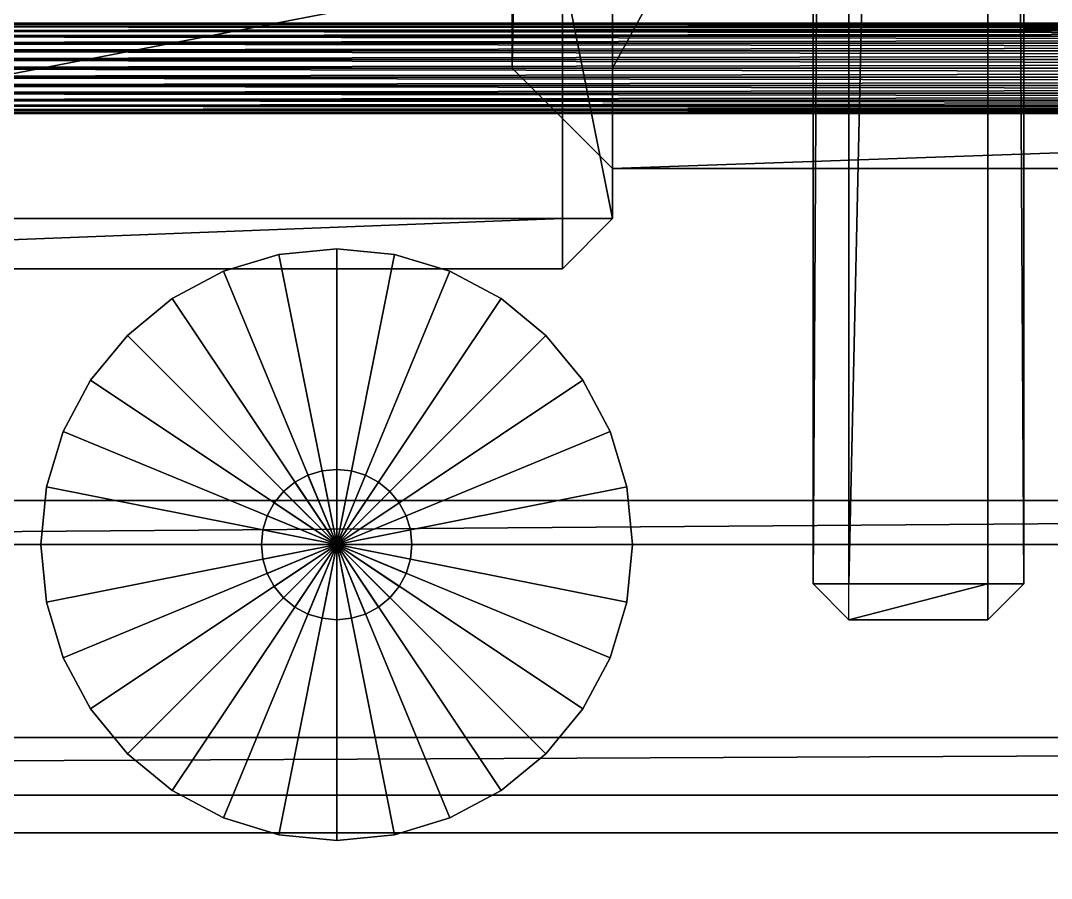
# Model space of a CAD drawing. Header units: millimetres. Extents: x -18 to 4450, y -985 to 970.
# Drawn here: x 2412 to 2617.5, y -681.6 to -510.5 of the extents above; entities that cross this region are included whole.
import ezdxf

# ---------------------------------------------------------------- set-up
doc = ezdxf.new("R2010")
doc.units = ezdxf.units.MM
for name, color, linetype in [('as_fitted_routes__j40_rt_014_rear_body_tail_fuel_sender_loom_rear_body_tail_fuel_sender_loom', 1, 'CONTINUOUS'), ('body__floor_cross_pressing_5', 40, 'CONTINUOUS'), ('body__floor_pan', 40, 'CONTINUOUS'), ('body__left_rocker_sill', 40, 'CONTINUOUS'), ('body__rear_load_floor', 40, 'CONTINUOUS'), ('chassis__left_body_mount_center_bolt_4', 9, 'CONTINUOUS'), ('chassis__left_body_mount_outrigger_4', 251, 'CONTINUOUS'), ('chassis__left_body_mount_rubber_biscuit_4', 250, 'CONTINUOUS'), ('hard_top__white_hardtop_crowned_roof_skin', 7, 'CONTINUOUS'), ('hard_top__white_hardtop_roof', 7, 'CONTINUOUS'), ('interior__rear_bench_base', 30, 'CONTINUOUS')]:
    doc.layers.add(name, color=color, linetype=linetype)

msp = doc.modelspace()

# ---------------------------------------------------------------- linework, layer by layer
at = {"layer": 'as_fitted_routes__j40_rt_014_rear_body_tail_fuel_sender_loom_rear_body_tail_fuel_sender_loom'}
for points in [[(2255.000114, -510.999978, 699.999988), (3414.999962, -510.999978, 699.999988), (3414.999962, -511.17295, 701.755822)], [(2255.000114, -510.999978, 699.999988), (3414.999962, -511.17295, 701.755822), (2255.000114, -511.17295, 701.755822)], [(2255.000114, -511.17295, 698.244214), (3414.999962, -511.17295, 698.244214), (3414.999962, -510.999978, 699.999988)], [(2255.000114, -511.17295, 698.244214), (3414.999962, -510.999978, 699.999988), (2255.000114, -510.999978, 699.999988)], [(2255.000114, -511.17295, 701.755822), (3414.999962, -511.17295, 701.755822), (3414.999962, -511.685073, 703.444123)], [(2255.000114, -511.17295, 701.755822), (3414.999962, -511.685073, 703.444123), (2255.000114, -511.685073, 703.444123)], [(2255.000114, -511.685073, 696.555853), (3414.999962, -511.685073, 696.555853), (3414.999962, -511.17295, 698.244214)], [(2255.000114, -511.685073, 696.555853), (3414.999962, -511.17295, 698.244214), (2255.000114, -511.17295, 698.244214)], [(2255.000114, -511.685073, 703.444123), (3414.999962, -511.685073, 703.444123), (3414.999962, -512.516797, 705.000103)], [(2255.000114, -511.685073, 703.444123), (3414.999962, -512.516797, 705.000103), (2255.000114, -512.516797, 705.000103)], [(2255.000114, -512.516797, 694.999874), (3414.999962, -512.516797, 694.999874), (3414.999962, -511.685073, 696.555853)], [(2255.000114, -512.516797, 694.999874), (3414.999962, -511.685073, 696.555853), (2255.000114, -511.685073, 696.555853)], [(2255.000114, -512.516797, 705.000103), (3414.999962, -512.516797, 705.000103), (3414.999962, -513.636053, 706.363976)], [(2255.000114, -512.516797, 705.000103), (3414.999962, -513.636053, 706.363976), (2255.000114, -513.636053, 706.363976)], [(2255.000114, -513.636053, 693.63606), (3414.999962, -513.636053, 693.63606), (3414.999962, -512.516797, 694.999874)], [(2255.000114, -513.636053, 693.63606), (3414.999962, -512.516797, 694.999874), (2255.000114, -512.516797, 694.999874)], [(2255.000114, -513.636053, 706.363976), (3414.999962, -513.636053, 706.363976), (3414.999962, -514.999866, 707.483232)], [(2255.000114, -513.636053, 706.363976), (3414.999962, -514.999866, 707.483232), (2255.000114, -514.999866, 707.483232)], [(2255.000114, -514.999866, 692.516744), (3414.999962, -514.999866, 692.516744), (3414.999962, -513.636053, 693.63606)], [(2255.000114, -514.999866, 692.516744), (3414.999962, -513.636053, 693.63606), (2255.000114, -513.636053, 693.63606)], [(2255.000114, -514.999866, 707.483232), (3414.999962, -514.999866, 707.483232), (3414.999962, -516.555846, 708.314896)], [(2255.000114, -514.999866, 707.483232), (3414.999962, -516.555846, 708.314896), (2255.000114, -516.555846, 708.314896)], [(2255.000114, -516.555846, 691.685081), (3414.999962, -516.555846, 691.685081), (3414.999962, -514.999866, 692.516744)], [(2255.000114, -516.555846, 691.685081), (3414.999962, -514.999866, 692.516744), (2255.000114, -514.999866, 692.516744)], [(2255.000114, -516.555846, 708.314896), (3414.999962, -516.555846, 708.314896), (3414.999962, -518.244207, 708.827078)], [(2255.000114, -516.555846, 708.314896), (3414.999962, -518.244207, 708.827078), (2255.000114, -518.244207, 708.827078)], [(2255.000114, -518.244207, 691.172957), (3414.999962, -518.244207, 691.172957), (3414.999962, -516.555846, 691.685081)], [(2255.000114, -518.244207, 691.172957), (3414.999962, -516.555846, 691.685081), (2255.000114, -516.555846, 691.685081)], [(2255.000114, -518.244207, 708.827078), (3414.999962, -518.244207, 708.827078), (3414.999962, -519.999981, 708.999991)], [(2255.000114, -518.244207, 708.827078), (3414.999962, -519.999981, 708.999991), (2255.000114, -519.999981, 708.999991)], [(2255.000114, -519.999981, 690.999985), (3414.999962, -519.999981, 690.999985), (3414.999962, -518.244207, 691.172957)], [(2255.000114, -519.999981, 690.999985), (3414.999962, -518.244207, 691.172957), (2255.000114, -518.244207, 691.172957)], [(2255.000114, -519.999981, 708.999991), (3414.999962, -519.999981, 708.999991), (3414.999962, -521.755815, 708.827078)], [(2255.000114, -519.999981, 708.999991), (3414.999962, -521.755815, 708.827078), (2255.000114, -521.755815, 708.827078)], [(2255.000114, -521.755815, 691.172957), (3414.999962, -521.755815, 691.172957), (3414.999962, -519.999981, 690.999985)], [(2255.000114, -521.755815, 691.172957), (3414.999962, -519.999981, 690.999985), (2255.000114, -519.999981, 690.999985)], [(2255.000114, -521.755815, 708.827078), (3414.999962, -521.755815, 708.827078), (3414.999962, -523.444176, 708.314896)], [(2255.000114, -521.755815, 708.827078), (3414.999962, -523.444176, 708.314896), (2255.000114, -523.444176, 708.314896)], [(2255.000114, -523.444176, 691.685081), (3414.999962, -523.444176, 691.685081), (3414.999962, -521.755815, 691.172957)], [(2255.000114, -523.444176, 691.685081), (3414.999962, -521.755815, 691.172957), (2255.000114, -521.755815, 691.172957)], [(2255.000114, -523.444176, 708.314896), (3414.999962, -523.444176, 708.314896), (3414.999962, -525.000155, 707.483232)], [(2255.000114, -523.444176, 708.314896), (3414.999962, -525.000155, 707.483232), (2255.000114, -525.000155, 707.483232)], [(2255.000114, -525.000155, 692.516744), (3414.999962, -525.000155, 692.516744), (3414.999962, -523.444176, 691.685081)], [(2255.000114, -525.000155, 692.516744), (3414.999962, -523.444176, 691.685081), (2255.000114, -523.444176, 691.685081)], [(2255.000114, -525.000155, 707.483232), (3414.999962, -525.000155, 707.483232), (3414.999962, -526.363969, 706.363976)], [(2255.000114, -525.000155, 707.483232), (3414.999962, -526.363969, 706.363976), (2255.000114, -526.363969, 706.363976)], [(2255.000114, -526.363969, 693.63606), (3414.999962, -526.363969, 693.63606), (3414.999962, -525.000155, 692.516744)], [(2255.000114, -526.363969, 693.63606), (3414.999962, -525.000155, 692.516744), (2255.000114, -525.000155, 692.516744)], [(2255.000114, -526.363969, 706.363976), (3414.999962, -526.363969, 706.363976), (3414.999962, -527.483225, 705.000103)], [(2255.000114, -526.363969, 706.363976), (3414.999962, -527.483225, 705.000103), (2255.000114, -527.483225, 705.000103)], [(2255.000114, -527.483225, 694.999874), (3414.999962, -527.483225, 694.999874), (3414.999962, -526.363969, 693.63606)], [(2255.000114, -527.483225, 694.999874), (3414.999962, -526.363969, 693.63606), (2255.000114, -526.363969, 693.63606)], [(2255.000114, -527.483225, 705.000103), (3414.999962, -527.483225, 705.000103), (3414.999962, -528.314888, 703.444123)], [(2255.000114, -527.483225, 705.000103), (3414.999962, -528.314888, 703.444123), (2255.000114, -528.314888, 703.444123)], [(2255.000114, -528.314888, 696.555853), (3414.999962, -528.314888, 696.555853), (3414.999962, -527.483225, 694.999874)], [(2255.000114, -528.314888, 696.555853), (3414.999962, -527.483225, 694.999874), (2255.000114, -527.483225, 694.999874)], [(2255.000114, -528.314888, 703.444123), (3414.999962, -528.314888, 703.444123), (3414.999962, -528.827071, 701.755822)], [(2255.000114, -528.314888, 703.444123), (3414.999962, -528.827071, 701.755822), (2255.000114, -528.827071, 701.755822)], [(2255.000114, -528.827071, 698.244214), (3414.999962, -528.827071, 698.244214), (3414.999962, -528.314888, 696.555853)], [(2255.000114, -528.827071, 698.244214), (3414.999962, -528.314888, 696.555853), (2255.000114, -528.314888, 696.555853)], [(2255.000114, -528.827071, 701.755822), (3414.999962, -528.827071, 701.755822), (3414.999962, -528.999984, 699.999988)], [(2255.000114, -528.827071, 701.755822), (3414.999962, -528.999984, 699.999988), (2255.000114, -528.999984, 699.999988)], [(2255.000114, -528.999984, 699.999988), (3414.999962, -528.999984, 699.999988), (3414.999962, -528.827071, 698.244214)], [(2255.000114, -528.999984, 699.999988), (3414.999962, -528.827071, 698.244214), (2255.000114, -528.827071, 698.244214)]]:
    msp.add_3dface(points, dxfattribs=at)
at = {"layer": 'body__floor_cross_pressing_5'}
for points in [[(2569.999933, -622.860014, 742.139995), (2569.999933, -622.860014, 761.860013), (2569.999933, 622.860014, 761.860013)], [(2569.999933, -622.860014, 742.139995), (2569.999933, 622.860014, 761.860013), (2569.999933, 622.860014, 742.139995)], [(2569.999933, -622.860014, 742.139995), (2577.140093, -622.860014, 735.000014), (2577.140093, 622.860014, 735.000014)], [(2569.999933, -622.860014, 742.139995), (2577.140093, 622.860014, 735.000014), (2569.999933, 622.860014, 742.139995)], [(2569.999933, -622.860014, 761.860013), (2577.140093, -622.860014, 768.999994), (2577.140093, 622.860014, 768.999994)], [(2569.999933, -622.860014, 761.860013), (2577.140093, 622.860014, 768.999994), (2569.999933, 622.860014, 761.860013)], [(2577.140093, -622.860014, 768.999994), (2604.860067, -622.860014, 768.999994), (2604.860067, 622.860014, 768.999994)], [(2577.140093, -622.860014, 768.999994), (2604.860067, 622.860014, 768.999994), (2577.140093, 622.860014, 768.999994)], [(2577.140093, -622.860014, 735.000014), (2577.140093, 622.860014, 735.000014), (2604.860067, 622.860014, 735.000014)], [(2577.140093, -622.860014, 735.000014), (2604.860067, 622.860014, 735.000014), (2604.860067, -622.860014, 735.000014)], [(2611.999989, -622.860014, 742.139995), (2604.860067, -622.860014, 735.000014), (2604.860067, 622.860014, 735.000014)], [(2611.999989, -622.860014, 742.139995), (2604.860067, 622.860014, 735.000014), (2611.999989, 622.860014, 742.139995)], [(2611.999989, -622.860014, 761.860013), (2604.860067, -622.860014, 768.999994), (2604.860067, 622.860014, 768.999994)], [(2611.999989, -622.860014, 761.860013), (2604.860067, 622.860014, 768.999994), (2611.999989, 622.860014, 761.860013)], [(2611.999989, -622.860014, 742.139995), (2611.999989, 622.860014, 742.139995), (2611.999989, 622.860014, 761.860013)], [(2611.999989, -622.860014, 742.139995), (2611.999989, 622.860014, 761.860013), (2611.999989, -622.860014, 761.860013)], [(2569.999933, -622.860014, 742.139995), (2577.140093, -629.999995, 742.139995), (2577.140093, -629.999995, 761.860013)], [(2569.999933, -622.860014, 742.139995), (2577.140093, -629.999995, 761.860013), (2569.999933, -622.860014, 761.860013)], [(2569.999933, -622.860014, 742.139995), (2577.140093, -629.999995, 742.139995), (2577.140093, -622.860014, 735.000014)], [(2569.999933, -622.860014, 761.860013), (2577.140093, -629.999995, 761.860013), (2577.140093, -622.860014, 768.999994)], [(2577.140093, -629.999995, 742.139995), (2577.140093, -622.860014, 735.000014), (2604.860067, -622.860014, 735.000014)], [(2577.140093, -629.999995, 742.139995), (2604.860067, -622.860014, 735.000014), (2604.860067, -629.999995, 742.139995)], [(2577.140093, -629.999995, 761.860013), (2577.140093, -622.860014, 768.999994), (2604.860067, -622.860014, 768.999994)], [(2577.140093, -629.999995, 761.860013), (2604.860067, -622.860014, 768.999994), (2604.860067, -629.999995, 761.860013)], [(2611.999989, -622.860014, 742.139995), (2604.860067, -629.999995, 742.139995), (2604.860067, -629.999995, 761.860013)], [(2611.999989, -622.860014, 742.139995), (2604.860067, -629.999995, 761.860013), (2611.999989, -622.860014, 761.860013)], [(2611.999989, -622.860014, 742.139995), (2604.860067, -629.999995, 742.139995), (2604.860067, -622.860014, 735.000014)], [(2611.999989, -622.860014, 761.860013), (2604.860067, -629.999995, 761.860013), (2604.860067, -622.860014, 768.999994)], [(2577.140093, -629.999995, 742.139995), (2604.860067, -629.999995, 742.139995), (2604.860067, -629.999995, 761.860013)], [(2577.140093, -629.999995, 742.139995), (2604.860067, -629.999995, 761.860013), (2577.140093, -629.999995, 761.860013)]]:
    msp.add_3dface(points, dxfattribs=at)
at = {"layer": 'body__floor_pan'}
for points in [[(901.549995, -653.450012, 670.000017), (3428.450108, -653.450012, 670.000017), (3428.450108, 653.450012, 670.000017)], [(901.549995, -653.450012, 670.000017), (3428.450108, 653.450012, 670.000017), (901.549995, 653.450012, 670.000017)], [(901.549995, -653.450012, 615.00001), (901.549995, 653.450012, 615.00001), (3428.450108, 653.450012, 615.00001)], [(901.549995, -653.450012, 615.00001), (3428.450108, 653.450012, 615.00001), (3428.450108, -653.450012, 615.00001)], [(901.549995, -665.000021, 626.550019), (901.549995, -653.450012, 615.00001), (3428.450108, -653.450012, 615.00001)], [(901.549995, -665.000021, 626.550019), (3428.450108, -653.450012, 615.00001), (3428.450108, -665.000021, 626.550019)], [(901.549995, -665.000021, 658.450007), (901.549995, -653.450012, 670.000017), (3428.450108, -653.450012, 670.000017)], [(901.549995, -665.000021, 658.450007), (3428.450108, -653.450012, 670.000017), (3428.450108, -665.000021, 658.450007)], [(901.549995, -665.000021, 626.550019), (3428.450108, -665.000021, 626.550019), (3428.450108, -665.000021, 658.450007)], [(901.549995, -665.000021, 626.550019), (3428.450108, -665.000021, 658.450007), (901.549995, -665.000021, 658.450007)]]:
    msp.add_3dface(points, dxfattribs=at)
at = {"layer": 'body__left_rocker_sill'}
for points in [[(1019.950032, -672.500014, 684.949994), (1019.950032, -672.500014, 800.05002), (3030.050039, -672.500014, 800.05002)], [(1019.950032, -672.500014, 684.949994), (3030.050039, -672.500014, 800.05002), (3030.050039, -672.500014, 684.949994)], [(1019.950032, -672.500014, 684.949994), (1019.950032, -692.449987, 665.000021), (3030.050039, -692.449987, 665.000021)], [(1019.950032, -672.500014, 684.949994), (3030.050039, -692.449987, 665.000021), (3030.050039, -672.500014, 684.949994)], [(1019.950032, -672.500014, 800.05002), (1019.950032, -692.449987, 819.999993), (3030.050039, -692.449987, 819.999993)], [(1019.950032, -672.500014, 800.05002), (3030.050039, -692.449987, 819.999993), (3030.050039, -672.500014, 800.05002)]]:
    msp.add_3dface(points, dxfattribs=at)
at = {"layer": 'body__rear_load_floor'}
for points in [[(2068.82, -606.180012, 731.999993), (3231.179953, -606.180012, 731.999993), (3231.179953, 606.180012, 731.999993)], [(2068.82, -606.180012, 731.999993), (3231.179953, 606.180012, 731.999993), (2068.82, 606.180012, 731.999993)], [(2068.82, -606.180012, 689.999998), (2068.82, 606.180012, 689.999998), (3231.179953, 606.180012, 689.999998)], [(2068.82, -606.180012, 689.999998), (3231.179953, 606.180012, 689.999998), (3231.179953, -606.180012, 689.999998)], [(2068.82, -615.00001, 698.819995), (2068.82, -606.180012, 689.999998), (3231.179953, -606.180012, 689.999998)], [(2068.82, -615.00001, 698.819995), (3231.179953, -606.180012, 689.999998), (3231.179953, -615.00001, 698.819995)], [(2068.82, -615.00001, 723.179996), (2068.82, -606.180012, 731.999993), (3231.179953, -606.180012, 731.999993)], [(2068.82, -615.00001, 723.179996), (3231.179953, -606.180012, 731.999993), (3231.179953, -615.00001, 723.179996)], [(2068.82, -615.00001, 698.819995), (3231.179953, -615.00001, 698.819995), (3231.179953, -615.00001, 723.179996)], [(2068.82, -615.00001, 698.819995), (3231.179953, -615.00001, 723.179996), (2068.82, -615.00001, 723.179996)]]:
    msp.add_3dface(points, dxfattribs=at)
at = {"layer": 'chassis__left_body_mount_center_bolt_4'}
for points in [[(2474.999905, -600.000024, 597.000003), (2474.999905, -600.000024, 666.999996), (2472.073555, -600.288212, 666.999996)], [(2474.999905, -600.000024, 597.000003), (2472.073555, -600.288212, 666.999996), (2472.073555, -600.288212, 597.000003)], [(2474.999905, -615.00001, 597.000003), (2472.073555, -600.288212, 597.000003), (2474.999905, -600.000024, 597.000003)], [(2474.999905, -615.00001, 666.999996), (2474.999905, -600.000024, 666.999996), (2472.073555, -600.288212, 666.999996)], [(2477.926254, -600.288212, 597.000003), (2477.926254, -600.288212, 666.999996), (2474.999905, -600.000024, 666.999996)], [(2477.926254, -600.288212, 597.000003), (2474.999905, -600.000024, 666.999996), (2474.999905, -600.000024, 597.000003)], [(2474.999905, -615.00001, 597.000003), (2474.999905, -600.000024, 597.000003), (2477.926254, -600.288212, 597.000003)], [(2474.999905, -615.00001, 666.999996), (2477.926254, -600.288212, 666.999996), (2474.999905, -600.000024, 666.999996)], [(2469.259739, -601.14181, 597.000003), (2469.259739, -601.14181, 666.999996), (2466.66646, -602.527976, 666.999996)], [(2469.259739, -601.14181, 597.000003), (2466.66646, -602.527976, 666.999996), (2466.66646, -602.527976, 597.000003)], [(2474.999905, -615.00001, 597.000003), (2466.66646, -602.527976, 597.000003), (2469.259739, -601.14181, 597.000003)], [(2474.999905, -615.00001, 666.999996), (2469.259739, -601.14181, 666.999996), (2466.66646, -602.527976, 666.999996)], [(2472.073555, -600.288212, 597.000003), (2472.073555, -600.288212, 666.999996), (2469.259739, -601.14181, 666.999996)], [(2472.073555, -600.288212, 597.000003), (2469.259739, -601.14181, 666.999996), (2469.259739, -601.14181, 597.000003)], [(2474.999905, -615.00001, 597.000003), (2469.259739, -601.14181, 597.000003), (2472.073555, -600.288212, 597.000003)], [(2474.999905, -615.00001, 666.999996), (2472.073555, -600.288212, 666.999996), (2469.259739, -601.14181, 666.999996)], [(2474.999905, -615.00001, 597.000003), (2477.926254, -600.288212, 597.000003), (2480.740309, -601.14181, 597.000003)], [(2474.999905, -615.00001, 666.999996), (2480.740309, -601.14181, 666.999996), (2477.926254, -600.288212, 666.999996)], [(2474.999905, -615.00001, 597.000003), (2480.740309, -601.14181, 597.000003), (2483.333588, -602.527976, 597.000003)], [(2474.999905, -615.00001, 666.999996), (2483.333588, -602.527976, 666.999996), (2480.740309, -601.14181, 666.999996)], [(2480.740309, -601.14181, 597.000003), (2480.740309, -601.14181, 666.999996), (2477.926254, -600.288212, 666.999996)], [(2480.740309, -601.14181, 597.000003), (2477.926254, -600.288212, 666.999996), (2477.926254, -600.288212, 597.000003)], [(2483.333588, -602.527976, 597.000003), (2483.333588, -602.527976, 666.999996), (2480.740309, -601.14181, 666.999996)], [(2483.333588, -602.527976, 597.000003), (2480.740309, -601.14181, 666.999996), (2480.740309, -601.14181, 597.000003)], [(2466.66646, -602.527976, 597.000003), (2466.66646, -602.527976, 666.999996), (2464.393377, -604.393423, 666.999996)], [(2466.66646, -602.527976, 597.000003), (2464.393377, -604.393423, 666.999996), (2464.393377, -604.393423, 597.000003)], [(2474.999905, -615.00001, 597.000003), (2464.393377, -604.393423, 597.000003), (2466.66646, -602.527976, 597.000003)], [(2474.999905, -615.00001, 666.999996), (2466.66646, -602.527976, 666.999996), (2464.393377, -604.393423, 666.999996)], [(2474.999905, -615.00001, 597.000003), (2483.333588, -602.527976, 597.000003), (2485.60667, -604.393423, 597.000003)], [(2474.999905, -615.00001, 666.999996), (2485.60667, -604.393423, 666.999996), (2483.333588, -602.527976, 666.999996)], [(2485.60667, -604.393423, 597.000003), (2485.60667, -604.393423, 666.999996), (2483.333588, -602.527976, 666.999996)], [(2485.60667, -604.393423, 597.000003), (2483.333588, -602.527976, 666.999996), (2483.333588, -602.527976, 597.000003)], [(2464.393377, -604.393423, 597.000003), (2464.393377, -604.393423, 666.999996), (2462.52799, -606.666446, 666.999996)], [(2464.393377, -604.393423, 597.000003), (2462.52799, -606.666446, 666.999996), (2462.52799, -606.666446, 597.000003)], [(2474.999905, -615.00001, 597.000003), (2462.52799, -606.666446, 597.000003), (2464.393377, -604.393423, 597.000003)], [(2474.999905, -615.00001, 666.999996), (2464.393377, -604.393423, 666.999996), (2462.52799, -606.666446, 666.999996)], [(2474.999905, -615.00001, 597.000003), (2485.60667, -604.393423, 597.000003), (2487.472057, -606.666446, 597.000003)], [(2474.999905, -615.00001, 666.999996), (2487.472057, -606.666446, 666.999996), (2485.60667, -604.393423, 666.999996)], [(2487.472057, -606.666446, 597.000003), (2487.472057, -606.666446, 666.999996), (2485.60667, -604.393423, 666.999996)], [(2487.472057, -606.666446, 597.000003), (2485.60667, -604.393423, 666.999996), (2485.60667, -604.393423, 597.000003)], [(2462.52799, -606.666446, 597.000003), (2462.52799, -606.666446, 666.999996), (2461.141825, -609.259725, 666.999996)], [(2462.52799, -606.666446, 597.000003), (2461.141825, -609.259725, 666.999996), (2461.141825, -609.259725, 597.000003)], [(2474.999905, -615.00001, 597.000003), (2461.141825, -609.259725, 597.000003), (2462.52799, -606.666446, 597.000003)], [(2474.999905, -615.00001, 666.999996), (2462.52799, -606.666446, 666.999996), (2461.141825, -609.259725, 666.999996)], [(2474.999905, -615.00001, 597.000003), (2487.472057, -606.666446, 597.000003), (2488.858223, -609.259725, 597.000003)], [(2474.999905, -615.00001, 666.999996), (2488.858223, -609.259725, 666.999996), (2487.472057, -606.666446, 666.999996)], [(2488.858223, -609.259725, 597.000003), (2488.858223, -609.259725, 666.999996), (2487.472057, -606.666446, 666.999996)], [(2488.858223, -609.259725, 597.000003), (2487.472057, -606.666446, 666.999996), (2487.472057, -606.666446, 597.000003)], [(2461.141825, -609.259725, 597.000003), (2461.141825, -609.259725, 666.999996), (2460.288286, -612.07366, 666.999996)], [(2461.141825, -609.259725, 597.000003), (2460.288286, -612.07366, 666.999996), (2460.288286, -612.07366, 597.000003)], [(2474.999905, -615.00001, 597.000003), (2460.288286, -612.07366, 597.000003), (2461.141825, -609.259725, 597.000003)], [(2474.999905, -615.00001, 666.999996), (2461.141825, -609.259725, 666.999996), (2460.288286, -612.07366, 666.999996)], [(2474.999905, -615.00001, 597.000003), (2488.858223, -609.259725, 597.000003), (2489.711761, -612.07366, 597.000003)], [(2474.999905, -615.00001, 666.999996), (2489.711761, -612.07366, 666.999996), (2488.858223, -609.259725, 666.999996)], [(2489.711761, -612.07366, 597.000003), (2489.711761, -612.07366, 666.999996), (2488.858223, -609.259725, 666.999996)], [(2489.711761, -612.07366, 597.000003), (2488.858223, -609.259725, 666.999996), (2488.858223, -609.259725, 597.000003)], [(2460.288286, -612.07366, 597.000003), (2460.288286, -612.07366, 666.999996), (2460.000038, -615.00001, 666.999996)], [(2460.288286, -612.07366, 597.000003), (2460.000038, -615.00001, 666.999996), (2460.000038, -615.00001, 597.000003)], [(2474.999905, -615.00001, 597.000003), (2460.000038, -615.00001, 597.000003), (2460.288286, -612.07366, 597.000003)], [(2474.999905, -615.00001, 666.999996), (2460.288286, -612.07366, 666.999996), (2460.000038, -615.00001, 666.999996)], [(2474.999905, -615.00001, 597.000003), (2489.711761, -612.07366, 597.000003), (2490.00001, -615.00001, 597.000003)], [(2474.999905, -615.00001, 666.999996), (2490.00001, -615.00001, 666.999996), (2489.711761, -612.07366, 666.999996)], [(2490.00001, -615.00001, 597.000003), (2490.00001, -615.00001, 666.999996), (2489.711761, -612.07366, 666.999996)], [(2490.00001, -615.00001, 597.000003), (2489.711761, -612.07366, 666.999996), (2489.711761, -612.07366, 597.000003)], [(2460.000038, -615.00001, 597.000003), (2460.000038, -615.00001, 666.999996), (2460.288286, -617.926359, 666.999996)], [(2460.000038, -615.00001, 597.000003), (2460.288286, -617.926359, 666.999996), (2460.288286, -617.926359, 597.000003)], [(2474.999905, -615.00001, 597.000003), (2460.288286, -617.926359, 597.000003), (2460.000038, -615.00001, 597.000003)], [(2474.999905, -615.00001, 666.999996), (2460.000038, -615.00001, 666.999996), (2460.288286, -617.926359, 666.999996)], [(2474.999905, -615.00001, 597.000003), (2461.141825, -620.740235, 597.000003), (2460.288286, -617.926359, 597.000003)], [(2474.999905, -615.00001, 666.999996), (2460.288286, -617.926359, 666.999996), (2461.141825, -620.740235, 666.999996)], [(2474.999905, -615.00001, 597.000003), (2462.52799, -623.333573, 597.000003), (2461.141825, -620.740235, 597.000003)], [(2474.999905, -615.00001, 666.999996), (2461.141825, -620.740235, 666.999996), (2462.52799, -623.333573, 666.999996)], [(2474.999905, -615.00001, 597.000003), (2464.393377, -625.606596, 597.000003), (2462.52799, -623.333573, 597.000003)], [(2474.999905, -615.00001, 666.999996), (2462.52799, -623.333573, 666.999996), (2464.393377, -625.606596, 666.999996)], [(2474.999905, -615.00001, 597.000003), (2466.66646, -627.472043, 597.000003), (2464.393377, -625.606596, 597.000003)], [(2474.999905, -615.00001, 666.999996), (2464.393377, -625.606596, 666.999996), (2466.66646, -627.472043, 666.999996)], [(2474.999905, -615.00001, 597.000003), (2469.259739, -628.858209, 597.000003), (2466.66646, -627.472043, 597.000003)], [(2474.999905, -615.00001, 666.999996), (2466.66646, -627.472043, 666.999996), (2469.259739, -628.858209, 666.999996)], [(2474.999905, -615.00001, 597.000003), (2472.073555, -629.711807, 597.000003), (2469.259739, -628.858209, 597.000003)], [(2474.999905, -615.00001, 666.999996), (2469.259739, -628.858209, 666.999996), (2472.073555, -629.711807, 666.999996)], [(2474.999905, -615.00001, 597.000003), (2474.999905, -629.999995, 597.000003), (2472.073555, -629.711807, 597.000003)], [(2474.999905, -615.00001, 666.999996), (2472.073555, -629.711807, 666.999996), (2474.999905, -629.999995, 666.999996)], [(2474.999905, -615.00001, 597.000003), (2477.926254, -629.711807, 597.000003), (2474.999905, -629.999995, 597.000003)], [(2474.999905, -615.00001, 666.999996), (2474.999905, -629.999995, 666.999996), (2477.926254, -629.711807, 666.999996)], [(2474.999905, -615.00001, 597.000003), (2480.740309, -628.858209, 597.000003), (2477.926254, -629.711807, 597.000003)], [(2474.999905, -615.00001, 666.999996), (2477.926254, -629.711807, 666.999996), (2480.740309, -628.858209, 666.999996)], [(2474.999905, -615.00001, 597.000003), (2483.333588, -627.472043, 597.000003), (2480.740309, -628.858209, 597.000003)], [(2474.999905, -615.00001, 666.999996), (2480.740309, -628.858209, 666.999996), (2483.333588, -627.472043, 666.999996)], [(2474.999905, -615.00001, 597.000003), (2485.60667, -625.606596, 597.000003), (2483.333588, -627.472043, 597.000003)], [(2474.999905, -615.00001, 666.999996), (2483.333588, -627.472043, 666.999996), (2485.60667, -625.606596, 666.999996)], [(2474.999905, -615.00001, 597.000003), (2487.472057, -623.333573, 597.000003), (2485.60667, -625.606596, 597.000003)], [(2474.999905, -615.00001, 666.999996), (2485.60667, -625.606596, 666.999996), (2487.472057, -623.333573, 666.999996)], [(2474.999905, -615.00001, 597.000003), (2488.858223, -620.740235, 597.000003), (2487.472057, -623.333573, 597.000003)], [(2474.999905, -615.00001, 666.999996), (2487.472057, -623.333573, 666.999996), (2488.858223, -620.740235, 666.999996)], [(2474.999905, -615.00001, 597.000003), (2489.711761, -617.926359, 597.000003), (2488.858223, -620.740235, 597.000003)], [(2474.999905, -615.00001, 666.999996), (2488.858223, -620.740235, 666.999996), (2489.711761, -617.926359, 666.999996)], [(2474.999905, -615.00001, 597.000003), (2490.00001, -615.00001, 597.000003), (2489.711761, -617.926359, 597.000003)], [(2474.999905, -615.00001, 666.999996), (2489.711761, -617.926359, 666.999996), (2490.00001, -615.00001, 666.999996)], [(2489.711761, -617.926359, 597.000003), (2489.711761, -617.926359, 666.999996), (2490.00001, -615.00001, 666.999996)], [(2489.711761, -617.926359, 597.000003), (2490.00001, -615.00001, 666.999996), (2490.00001, -615.00001, 597.000003)], [(2460.288286, -617.926359, 597.000003), (2460.288286, -617.926359, 666.999996), (2461.141825, -620.740235, 666.999996)], [(2460.288286, -617.926359, 597.000003), (2461.141825, -620.740235, 666.999996), (2461.141825, -620.740235, 597.000003)], [(2488.858223, -620.740235, 597.000003), (2488.858223, -620.740235, 666.999996), (2489.711761, -617.926359, 666.999996)], [(2488.858223, -620.740235, 597.000003), (2489.711761, -617.926359, 666.999996), (2489.711761, -617.926359, 597.000003)], [(2461.141825, -620.740235, 597.000003), (2461.141825, -620.740235, 666.999996), (2462.52799, -623.333573, 666.999996)], [(2461.141825, -620.740235, 597.000003), (2462.52799, -623.333573, 666.999996), (2462.52799, -623.333573, 597.000003)], [(2487.472057, -623.333573, 597.000003), (2487.472057, -623.333573, 666.999996), (2488.858223, -620.740235, 666.999996)], [(2487.472057, -623.333573, 597.000003), (2488.858223, -620.740235, 666.999996), (2488.858223, -620.740235, 597.000003)], [(2462.52799, -623.333573, 597.000003), (2462.52799, -623.333573, 666.999996), (2464.393377, -625.606596, 666.999996)], [(2462.52799, -623.333573, 597.000003), (2464.393377, -625.606596, 666.999996), (2464.393377, -625.606596, 597.000003)], [(2485.60667, -625.606596, 597.000003), (2485.60667, -625.606596, 666.999996), (2487.472057, -623.333573, 666.999996)], [(2485.60667, -625.606596, 597.000003), (2487.472057, -623.333573, 666.999996), (2487.472057, -623.333573, 597.000003)], [(2464.393377, -625.606596, 597.000003), (2464.393377, -625.606596, 666.999996), (2466.66646, -627.472043, 666.999996)], [(2464.393377, -625.606596, 597.000003), (2466.66646, -627.472043, 666.999996), (2466.66646, -627.472043, 597.000003)], [(2483.333588, -627.472043, 597.000003), (2483.333588, -627.472043, 666.999996), (2485.60667, -625.606596, 666.999996)], [(2483.333588, -627.472043, 597.000003), (2485.60667, -625.606596, 666.999996), (2485.60667, -625.606596, 597.000003)], [(2466.66646, -627.472043, 597.000003), (2466.66646, -627.472043, 666.999996), (2469.259739, -628.858209, 666.999996)], [(2466.66646, -627.472043, 597.000003), (2469.259739, -628.858209, 666.999996), (2469.259739, -628.858209, 597.000003)], [(2469.259739, -628.858209, 597.000003), (2469.259739, -628.858209, 666.999996), (2472.073555, -629.711807, 666.999996)], [(2469.259739, -628.858209, 597.000003), (2472.073555, -629.711807, 666.999996), (2472.073555, -629.711807, 597.000003)], [(2477.926254, -629.711807, 597.000003), (2477.926254, -629.711807, 666.999996), (2480.740309, -628.858209, 666.999996)], [(2477.926254, -629.711807, 597.000003), (2480.740309, -628.858209, 666.999996), (2480.740309, -628.858209, 597.000003)], [(2480.740309, -628.858209, 597.000003), (2480.740309, -628.858209, 666.999996), (2483.333588, -627.472043, 666.999996)], [(2480.740309, -628.858209, 597.000003), (2483.333588, -627.472043, 666.999996), (2483.333588, -627.472043, 597.000003)], [(2472.073555, -629.711807, 597.000003), (2472.073555, -629.711807, 666.999996), (2474.999905, -629.999995, 666.999996)], [(2472.073555, -629.711807, 597.000003), (2474.999905, -629.999995, 666.999996), (2474.999905, -629.999995, 597.000003)], [(2474.999905, -629.999995, 597.000003), (2474.999905, -629.999995, 666.999996), (2477.926254, -629.711807, 666.999996)], [(2474.999905, -629.999995, 597.000003), (2477.926254, -629.711807, 666.999996), (2477.926254, -629.711807, 597.000003)]]:
    msp.add_3dface(points, dxfattribs=at)
at = {"layer": 'chassis__left_body_mount_outrigger_4'}
for points in [[(2259.99999, -550.000012, 579.999983), (2519.999981, -550.000012, 579.999983), (2519.999981, -500, 579.999983)], [(2259.99999, -550.000012, 579.999983), (2519.999981, -500, 579.999983), (2259.99999, -500, 579.999983)], [(2259.99999, -550.000012, 524.999976), (2259.99999, -500, 524.999976), (2519.999981, -500, 524.999976)], [(2259.99999, -550.000012, 524.999976), (2519.999981, -500, 524.999976), (2519.999981, -550.000012, 524.999976)], [(2529.999971, -550.000012, 535.000026), (2519.999981, -550.000012, 524.999976), (2519.999981, -500, 524.999976)], [(2529.999971, -550.000012, 535.000026), (2519.999981, -500, 524.999976), (2529.999971, -500, 535.000026)], [(2529.999971, -550.000012, 569.999993), (2519.999981, -550.000012, 579.999983), (2519.999981, -500, 579.999983)], [(2529.999971, -550.000012, 569.999993), (2519.999981, -500, 579.999983), (2529.999971, -500, 569.999993)], [(2529.999971, -550.000012, 535.000026), (2529.999971, -500, 535.000026), (2529.999971, -500, 569.999993)], [(2529.999971, -550.000012, 535.000026), (2529.999971, -500, 569.999993), (2529.999971, -550.000012, 569.999993)], [(2259.99999, -560.000002, 535.000026), (2259.99999, -550.000012, 524.999976), (2519.999981, -550.000012, 524.999976)], [(2259.99999, -560.000002, 535.000026), (2519.999981, -550.000012, 524.999976), (2519.999981, -560.000002, 535.000026)], [(2259.99999, -560.000002, 569.999993), (2259.99999, -550.000012, 579.999983), (2519.999981, -550.000012, 579.999983)], [(2259.99999, -560.000002, 569.999993), (2519.999981, -550.000012, 579.999983), (2519.999981, -560.000002, 569.999993)], [(2529.999971, -550.000012, 535.000026), (2519.999981, -560.000002, 535.000026), (2519.999981, -560.000002, 569.999993)], [(2529.999971, -550.000012, 535.000026), (2519.999981, -560.000002, 569.999993), (2529.999971, -550.000012, 569.999993)], [(2529.999971, -550.000012, 535.000026), (2519.999981, -560.000002, 535.000026), (2519.999981, -550.000012, 524.999976)], [(2529.999971, -550.000012, 569.999993), (2519.999981, -560.000002, 569.999993), (2519.999981, -550.000012, 579.999983)], [(2259.99999, -560.000002, 535.000026), (2519.999981, -560.000002, 535.000026), (2519.999981, -560.000002, 569.999993)], [(2259.99999, -560.000002, 535.000026), (2519.999981, -560.000002, 569.999993), (2259.99999, -560.000002, 569.999993)]]:
    msp.add_3dface(points, dxfattribs=at)
at = {"layer": 'chassis__left_body_mount_rubber_biscuit_4'}
for points in [[(2474.999905, -555.999994, 588.999987), (2474.999905, -555.999994, 630.999982), (2463.489771, -557.133675, 630.999982)], [(2474.999905, -555.999994, 588.999987), (2463.489771, -557.133675, 630.999982), (2463.489771, -557.133675, 588.999987)], [(2474.999905, -615.00001, 588.999987), (2463.489771, -557.133675, 588.999987), (2474.999905, -555.999994, 588.999987)], [(2474.999905, -615.00001, 630.999982), (2474.999905, -555.999994, 630.999982), (2463.489771, -557.133675, 630.999982)], [(2486.510277, -557.133675, 588.999987), (2486.510277, -557.133675, 630.999982), (2474.999905, -555.999994, 630.999982)], [(2486.510277, -557.133675, 588.999987), (2474.999905, -555.999994, 630.999982), (2474.999905, -555.999994, 588.999987)], [(2474.999905, -615.00001, 588.999987), (2474.999905, -555.999994, 588.999987), (2486.510277, -557.133675, 588.999987)], [(2474.999905, -615.00001, 630.999982), (2486.510277, -557.133675, 630.999982), (2474.999905, -555.999994, 630.999982)], [(2463.489771, -557.133675, 588.999987), (2463.489771, -557.133675, 630.999982), (2452.421665, -560.491085, 630.999982)], [(2463.489771, -557.133675, 588.999987), (2452.421665, -560.491085, 630.999982), (2452.421665, -560.491085, 588.999987)], [(2474.999905, -615.00001, 588.999987), (2452.421665, -560.491085, 588.999987), (2463.489771, -557.133675, 588.999987)], [(2474.999905, -615.00001, 630.999982), (2463.489771, -557.133675, 630.999982), (2452.421665, -560.491085, 630.999982)], [(2474.999905, -615.00001, 588.999987), (2486.510277, -557.133675, 588.999987), (2497.578382, -560.491085, 588.999987)], [(2474.999905, -615.00001, 630.999982), (2497.578382, -560.491085, 630.999982), (2486.510277, -557.133675, 630.999982)], [(2497.578382, -560.491085, 588.999987), (2497.578382, -560.491085, 630.999982), (2486.510277, -557.133675, 630.999982)], [(2497.578382, -560.491085, 588.999987), (2486.510277, -557.133675, 630.999982), (2486.510277, -557.133675, 588.999987)], [(2452.421665, -560.491085, 588.999987), (2452.421665, -560.491085, 630.999982), (2442.221403, -565.943301, 630.999982)], [(2452.421665, -560.491085, 588.999987), (2442.221403, -565.943301, 630.999982), (2442.221403, -565.943301, 588.999987)], [(2474.999905, -615.00001, 588.999987), (2442.221403, -565.943301, 588.999987), (2452.421665, -560.491085, 588.999987)], [(2474.999905, -615.00001, 630.999982), (2452.421665, -560.491085, 630.999982), (2442.221403, -565.943301, 630.999982)], [(2474.999905, -615.00001, 588.999987), (2497.578382, -560.491085, 588.999987), (2507.778645, -565.943301, 588.999987)], [(2474.999905, -615.00001, 630.999982), (2507.778645, -565.943301, 630.999982), (2497.578382, -560.491085, 630.999982)], [(2507.778645, -565.943301, 588.999987), (2507.778645, -565.943301, 630.999982), (2497.578382, -560.491085, 630.999982)], [(2507.778645, -565.943301, 588.999987), (2497.578382, -560.491085, 630.999982), (2497.578382, -560.491085, 588.999987)], [(2442.221403, -565.943301, 588.999987), (2442.221403, -565.943301, 630.999982), (2433.280706, -573.280692, 630.999982)], [(2442.221403, -565.943301, 588.999987), (2433.280706, -573.280692, 630.999982), (2433.280706, -573.280692, 588.999987)], [(2474.999905, -615.00001, 588.999987), (2433.280706, -573.280692, 588.999987), (2442.221403, -565.943301, 588.999987)], [(2474.999905, -615.00001, 630.999982), (2442.221403, -565.943301, 630.999982), (2433.280706, -573.280692, 630.999982)], [(2474.999905, -615.00001, 588.999987), (2507.778645, -565.943301, 588.999987), (2516.719341, -573.280692, 588.999987)], [(2474.999905, -615.00001, 630.999982), (2516.719341, -573.280692, 630.999982), (2507.778645, -565.943301, 630.999982)], [(2516.719341, -573.280692, 588.999987), (2516.719341, -573.280692, 630.999982), (2507.778645, -565.943301, 630.999982)], [(2516.719341, -573.280692, 588.999987), (2507.778645, -565.943301, 630.999982), (2507.778645, -565.943301, 588.999987)], [(2433.280706, -573.280692, 588.999987), (2433.280706, -573.280692, 630.999982), (2425.943375, -582.221329, 630.999982)], [(2433.280706, -573.280692, 588.999987), (2425.943375, -582.221329, 630.999982), (2425.943375, -582.221329, 588.999987)], [(2474.999905, -615.00001, 588.999987), (2425.943375, -582.221329, 588.999987), (2433.280706, -573.280692, 588.999987)], [(2474.999905, -615.00001, 630.999982), (2433.280706, -573.280692, 630.999982), (2425.943375, -582.221329, 630.999982)], [(2474.999905, -615.00001, 588.999987), (2516.719341, -573.280692, 588.999987), (2524.056673, -582.221329, 588.999987)], [(2474.999905, -615.00001, 630.999982), (2524.056673, -582.221329, 630.999982), (2516.719341, -573.280692, 630.999982)], [(2524.056673, -582.221329, 588.999987), (2524.056673, -582.221329, 630.999982), (2516.719341, -573.280692, 630.999982)], [(2524.056673, -582.221329, 588.999987), (2516.719341, -573.280692, 630.999982), (2516.719341, -573.280692, 588.999987)], [(2425.943375, -582.221329, 588.999987), (2425.943375, -582.221329, 630.999982), (2420.491219, -592.421651, 630.999982)], [(2425.943375, -582.221329, 588.999987), (2420.491219, -592.421651, 630.999982), (2420.491219, -592.421651, 588.999987)], [(2474.999905, -615.00001, 588.999987), (2420.491219, -592.421651, 588.999987), (2425.943375, -582.221329, 588.999987)], [(2474.999905, -615.00001, 630.999982), (2425.943375, -582.221329, 630.999982), (2420.491219, -592.421651, 630.999982)], [(2474.999905, -615.00001, 588.999987), (2524.056673, -582.221329, 588.999987), (2529.508829, -592.421651, 588.999987)], [(2474.999905, -615.00001, 630.999982), (2529.508829, -592.421651, 630.999982), (2524.056673, -582.221329, 630.999982)], [(2529.508829, -592.421651, 588.999987), (2529.508829, -592.421651, 630.999982), (2524.056673, -582.221329, 630.999982)], [(2529.508829, -592.421651, 588.999987), (2524.056673, -582.221329, 630.999982), (2524.056673, -582.221329, 588.999987)], [(2420.491219, -592.421651, 588.999987), (2420.491219, -592.421651, 630.999982), (2417.13357, -603.489697, 630.999982)], [(2420.491219, -592.421651, 588.999987), (2417.13357, -603.489697, 630.999982), (2417.13357, -603.489697, 588.999987)], [(2474.999905, -615.00001, 588.999987), (2417.13357, -603.489697, 588.999987), (2420.491219, -592.421651, 588.999987)], [(2474.999905, -615.00001, 630.999982), (2420.491219, -592.421651, 630.999982), (2417.13357, -603.489697, 630.999982)], [(2474.999905, -615.00001, 588.999987), (2529.508829, -592.421651, 588.999987), (2532.86624, -603.489697, 588.999987)], [(2474.999905, -615.00001, 630.999982), (2532.86624, -603.489697, 630.999982), (2529.508829, -592.421651, 630.999982)], [(2532.86624, -603.489697, 588.999987), (2532.86624, -603.489697, 630.999982), (2529.508829, -592.421651, 630.999982)], [(2532.86624, -603.489697, 588.999987), (2529.508829, -592.421651, 630.999982), (2529.508829, -592.421651, 588.999987)], [(2417.13357, -603.489697, 588.999987), (2417.13357, -603.489697, 630.999982), (2415.999889, -615.00001, 630.999982)], [(2417.13357, -603.489697, 588.999987), (2415.999889, -615.00001, 630.999982), (2415.999889, -615.00001, 588.999987)], [(2474.999905, -615.00001, 588.999987), (2415.999889, -615.00001, 588.999987), (2417.13357, -603.489697, 588.999987)], [(2474.999905, -615.00001, 630.999982), (2417.13357, -603.489697, 630.999982), (2415.999889, -615.00001, 630.999982)], [(2474.999905, -615.00001, 588.999987), (2532.86624, -603.489697, 588.999987), (2533.99992, -615.00001, 588.999987)], [(2474.999905, -615.00001, 630.999982), (2533.99992, -615.00001, 630.999982), (2532.86624, -603.489697, 630.999982)], [(2533.99992, -615.00001, 588.999987), (2533.99992, -615.00001, 630.999982), (2532.86624, -603.489697, 630.999982)], [(2533.99992, -615.00001, 588.999987), (2532.86624, -603.489697, 630.999982), (2532.86624, -603.489697, 588.999987)], [(2415.999889, -615.00001, 588.999987), (2415.999889, -615.00001, 630.999982), (2417.13357, -626.510322, 630.999982)], [(2415.999889, -615.00001, 588.999987), (2417.13357, -626.510322, 630.999982), (2417.13357, -626.510322, 588.999987)], [(2474.999905, -615.00001, 588.999987), (2417.13357, -626.510322, 588.999987), (2415.999889, -615.00001, 588.999987)], [(2474.999905, -615.00001, 630.999982), (2415.999889, -615.00001, 630.999982), (2417.13357, -626.510322, 630.999982)], [(2474.999905, -615.00001, 588.999987), (2420.491219, -637.578309, 588.999987), (2417.13357, -626.510322, 588.999987)], [(2474.999905, -615.00001, 630.999982), (2417.13357, -626.510322, 630.999982), (2420.491219, -637.578309, 630.999982)], [(2474.999905, -615.00001, 588.999987), (2425.943375, -647.77863, 588.999987), (2420.491219, -637.578309, 588.999987)], [(2474.999905, -615.00001, 630.999982), (2420.491219, -637.578309, 630.999982), (2425.943375, -647.77863, 630.999982)], [(2474.999905, -615.00001, 588.999987), (2433.280706, -656.719327, 588.999987), (2425.943375, -647.77863, 588.999987)], [(2474.999905, -615.00001, 630.999982), (2425.943375, -647.77863, 630.999982), (2433.280706, -656.719327, 630.999982)], [(2474.999905, -615.00001, 588.999987), (2442.221403, -664.056718, 588.999987), (2433.280706, -656.719327, 588.999987)], [(2474.999905, -615.00001, 630.999982), (2433.280706, -656.719327, 630.999982), (2442.221403, -664.056718, 630.999982)], [(2474.999905, -615.00001, 588.999987), (2452.421665, -669.508874, 588.999987), (2442.221403, -664.056718, 588.999987)], [(2474.999905, -615.00001, 630.999982), (2442.221403, -664.056718, 630.999982), (2452.421665, -669.508874, 630.999982)], [(2474.999905, -615.00001, 588.999987), (2463.489771, -672.866344, 588.999987), (2452.421665, -669.508874, 588.999987)], [(2474.999905, -615.00001, 630.999982), (2452.421665, -669.508874, 630.999982), (2463.489771, -672.866344, 630.999982)], [(2474.999905, -615.00001, 588.999987), (2474.999905, -674.000025, 588.999987), (2463.489771, -672.866344, 588.999987)], [(2474.999905, -615.00001, 630.999982), (2463.489771, -672.866344, 630.999982), (2474.999905, -674.000025, 630.999982)], [(2474.999905, -615.00001, 588.999987), (2486.510277, -672.866344, 588.999987), (2474.999905, -674.000025, 588.999987)], [(2474.999905, -615.00001, 630.999982), (2474.999905, -674.000025, 630.999982), (2486.510277, -672.866344, 630.999982)], [(2474.999905, -615.00001, 588.999987), (2497.578382, -669.508874, 588.999987), (2486.510277, -672.866344, 588.999987)], [(2474.999905, -615.00001, 630.999982), (2486.510277, -672.866344, 630.999982), (2497.578382, -669.508874, 630.999982)], [(2474.999905, -615.00001, 588.999987), (2507.778645, -664.056718, 588.999987), (2497.578382, -669.508874, 588.999987)], [(2474.999905, -615.00001, 630.999982), (2497.578382, -669.508874, 630.999982), (2507.778645, -664.056718, 630.999982)], [(2474.999905, -615.00001, 588.999987), (2516.719341, -656.719327, 588.999987), (2507.778645, -664.056718, 588.999987)], [(2474.999905, -615.00001, 630.999982), (2507.778645, -664.056718, 630.999982), (2516.719341, -656.719327, 630.999982)], [(2474.999905, -615.00001, 588.999987), (2524.056673, -647.77863, 588.999987), (2516.719341, -656.719327, 588.999987)], [(2474.999905, -615.00001, 630.999982), (2516.719341, -656.719327, 630.999982), (2524.056673, -647.77863, 630.999982)], [(2474.999905, -615.00001, 588.999987), (2529.508829, -637.578309, 588.999987), (2524.056673, -647.77863, 588.999987)], [(2474.999905, -615.00001, 630.999982), (2524.056673, -647.77863, 630.999982), (2529.508829, -637.578309, 630.999982)], [(2474.999905, -615.00001, 588.999987), (2532.86624, -626.510322, 588.999987), (2529.508829, -637.578309, 588.999987)], [(2474.999905, -615.00001, 630.999982), (2529.508829, -637.578309, 630.999982), (2532.86624, -626.510322, 630.999982)], [(2474.999905, -615.00001, 588.999987), (2533.99992, -615.00001, 588.999987), (2532.86624, -626.510322, 588.999987)], [(2474.999905, -615.00001, 630.999982), (2532.86624, -626.510322, 630.999982), (2533.99992, -615.00001, 630.999982)], [(2532.86624, -626.510322, 588.999987), (2532.86624, -626.510322, 630.999982), (2533.99992, -615.00001, 630.999982)], [(2532.86624, -626.510322, 588.999987), (2533.99992, -615.00001, 630.999982), (2533.99992, -615.00001, 588.999987)], [(2417.13357, -626.510322, 588.999987), (2417.13357, -626.510322, 630.999982), (2420.491219, -637.578309, 630.999982)], [(2417.13357, -626.510322, 588.999987), (2420.491219, -637.578309, 630.999982), (2420.491219, -637.578309, 588.999987)], [(2529.508829, -637.578309, 588.999987), (2529.508829, -637.578309, 630.999982), (2532.86624, -626.510322, 630.999982)], [(2529.508829, -637.578309, 588.999987), (2532.86624, -626.510322, 630.999982), (2532.86624, -626.510322, 588.999987)], [(2420.491219, -637.578309, 588.999987), (2420.491219, -637.578309, 630.999982), (2425.943375, -647.77863, 630.999982)], [(2420.491219, -637.578309, 588.999987), (2425.943375, -647.77863, 630.999982), (2425.943375, -647.77863, 588.999987)], [(2524.056673, -647.77863, 588.999987), (2524.056673, -647.77863, 630.999982), (2529.508829, -637.578309, 630.999982)], [(2524.056673, -647.77863, 588.999987), (2529.508829, -637.578309, 630.999982), (2529.508829, -637.578309, 588.999987)], [(2425.943375, -647.77863, 588.999987), (2425.943375, -647.77863, 630.999982), (2433.280706, -656.719327, 630.999982)], [(2425.943375, -647.77863, 588.999987), (2433.280706, -656.719327, 630.999982), (2433.280706, -656.719327, 588.999987)], [(2516.719341, -656.719327, 588.999987), (2516.719341, -656.719327, 630.999982), (2524.056673, -647.77863, 630.999982)], [(2516.719341, -656.719327, 588.999987), (2524.056673, -647.77863, 630.999982), (2524.056673, -647.77863, 588.999987)], [(2433.280706, -656.719327, 588.999987), (2433.280706, -656.719327, 630.999982), (2442.221403, -664.056718, 630.999982)], [(2433.280706, -656.719327, 588.999987), (2442.221403, -664.056718, 630.999982), (2442.221403, -664.056718, 588.999987)], [(2507.778645, -664.056718, 588.999987), (2507.778645, -664.056718, 630.999982), (2516.719341, -656.719327, 630.999982)], [(2507.778645, -664.056718, 588.999987), (2516.719341, -656.719327, 630.999982), (2516.719341, -656.719327, 588.999987)], [(2442.221403, -664.056718, 588.999987), (2442.221403, -664.056718, 630.999982), (2452.421665, -669.508874, 630.999982)], [(2442.221403, -664.056718, 588.999987), (2452.421665, -669.508874, 630.999982), (2452.421665, -669.508874, 588.999987)], [(2497.578382, -669.508874, 588.999987), (2497.578382, -669.508874, 630.999982), (2507.778645, -664.056718, 630.999982)], [(2497.578382, -669.508874, 588.999987), (2507.778645, -664.056718, 630.999982), (2507.778645, -664.056718, 588.999987)], [(2452.421665, -669.508874, 588.999987), (2452.421665, -669.508874, 630.999982), (2463.489771, -672.866344, 630.999982)], [(2452.421665, -669.508874, 588.999987), (2463.489771, -672.866344, 630.999982), (2463.489771, -672.866344, 588.999987)], [(2486.510277, -672.866344, 588.999987), (2486.510277, -672.866344, 630.999982), (2497.578382, -669.508874, 630.999982)], [(2486.510277, -672.866344, 588.999987), (2497.578382, -669.508874, 630.999982), (2497.578382, -669.508874, 588.999987)], [(2463.489771, -672.866344, 588.999987), (2463.489771, -672.866344, 630.999982), (2474.999905, -674.000025, 630.999982)], [(2463.489771, -672.866344, 588.999987), (2474.999905, -674.000025, 630.999982), (2474.999905, -674.000025, 588.999987)], [(2474.999905, -674.000025, 588.999987), (2474.999905, -674.000025, 630.999982), (2486.510277, -672.866344, 630.999982)], [(2474.999905, -674.000025, 588.999987), (2486.510277, -672.866344, 630.999982), (2486.510277, -672.866344, 588.999987)]]:
    msp.add_3dface(points, dxfattribs=at)
at = {"layer": 'hard_top__white_hardtop_crowned_roof_skin'}
for points in [[(1125, -759.99999, 1886.000037), (3440.000057, -759.99999, 1896.000028), (3440.000057, 0, 1942.000031)], [(1125, -759.99999, 1886.000037), (3440.000057, 0, 1942.000031), (1125, 0, 1932.000041)], [(1125, -759.99999, 1860.000014), (1125, 0, 1906.000018), (3440.000057, 0, 1916.000009)], [(1125, -759.99999, 1860.000014), (3440.000057, 0, 1916.000009), (3440.000057, -759.99999, 1870.000005)]]:
    msp.add_3dface(points, dxfattribs=at)
at = {"layer": 'hard_top__white_hardtop_roof'}
for points in [[(1222.180009, -757.82001, 1896.000028), (3487.81991, -757.82001, 1896.000028), (3487.81991, 757.82001, 1896.000028)], [(1222.180009, -757.82001, 1896.000028), (3487.81991, 757.82001, 1896.000028), (1222.180009, 757.82001, 1896.000028)], [(1222.180009, -757.82001, 1838.000059), (1222.180009, 757.82001, 1838.000059), (3487.81991, 757.82001, 1838.000059)], [(1222.180009, -757.82001, 1838.000059), (3487.81991, 757.82001, 1838.000059), (3487.81991, -757.82001, 1838.000059)]]:
    msp.add_3dface(points, dxfattribs=at)
at = {"layer": 'interior__rear_bench_base'}
for points in [[(2509.99999, -519.999981, 740.00001), (2509.99999, -519.999981, 834.999979), (2509.99999, 519.999981, 834.999979)], [(2509.99999, -519.999981, 740.00001), (2509.99999, 519.999981, 834.999979), (2509.99999, 519.999981, 740.00001)], [(2509.99999, -519.999981, 740.00001), (2529.999971, -519.999981, 720.000029), (2529.999971, 519.999981, 720.000029)], [(2509.99999, -519.999981, 740.00001), (2529.999971, 519.999981, 720.000029), (2509.99999, 519.999981, 740.00001)], [(2509.99999, -519.999981, 834.999979), (2529.999971, -519.999981, 855.000019), (2529.999971, 519.999981, 855.000019)], [(2509.99999, -519.999981, 834.999979), (2529.999971, 519.999981, 855.000019), (2509.99999, 519.999981, 834.999979)], [(2529.999971, -519.999981, 855.000019), (3099.999905, -519.999981, 855.000019), (3099.999905, 519.999981, 855.000019)], [(2529.999971, -519.999981, 855.000019), (3099.999905, 519.999981, 855.000019), (2529.999971, 519.999981, 855.000019)], [(2529.999971, -519.999981, 720.000029), (2529.999971, 519.999981, 720.000029), (3099.999905, 519.999981, 720.000029)], [(2529.999971, -519.999981, 720.000029), (3099.999905, 519.999981, 720.000029), (3099.999905, -519.999981, 720.000029)], [(2509.99999, -519.999981, 740.00001), (2529.999971, -540.000021, 740.00001), (2529.999971, -540.000021, 834.999979)], [(2509.99999, -519.999981, 740.00001), (2529.999971, -540.000021, 834.999979), (2509.99999, -519.999981, 834.999979)], [(2509.99999, -519.999981, 740.00001), (2529.999971, -540.000021, 740.00001), (2529.999971, -519.999981, 720.000029)], [(2509.99999, -519.999981, 834.999979), (2529.999971, -540.000021, 834.999979), (2529.999971, -519.999981, 855.000019)], [(2529.999971, -540.000021, 740.00001), (2529.999971, -519.999981, 720.000029), (3099.999905, -519.999981, 720.000029)], [(2529.999971, -540.000021, 740.00001), (3099.999905, -519.999981, 720.000029), (3099.999905, -540.000021, 740.00001)], [(2529.999971, -540.000021, 834.999979), (2529.999971, -519.999981, 855.000019), (3099.999905, -519.999981, 855.000019)], [(2529.999971, -540.000021, 834.999979), (3099.999905, -519.999981, 855.000019), (3099.999905, -540.000021, 834.999979)], [(2529.999971, -540.000021, 740.00001), (3099.999905, -540.000021, 740.00001), (3099.999905, -540.000021, 834.999979)], [(2529.999971, -540.000021, 740.00001), (3099.999905, -540.000021, 834.999979), (2529.999971, -540.000021, 834.999979)]]:
    msp.add_3dface(points, dxfattribs=at)

doc.saveas('drawing.dxf')
